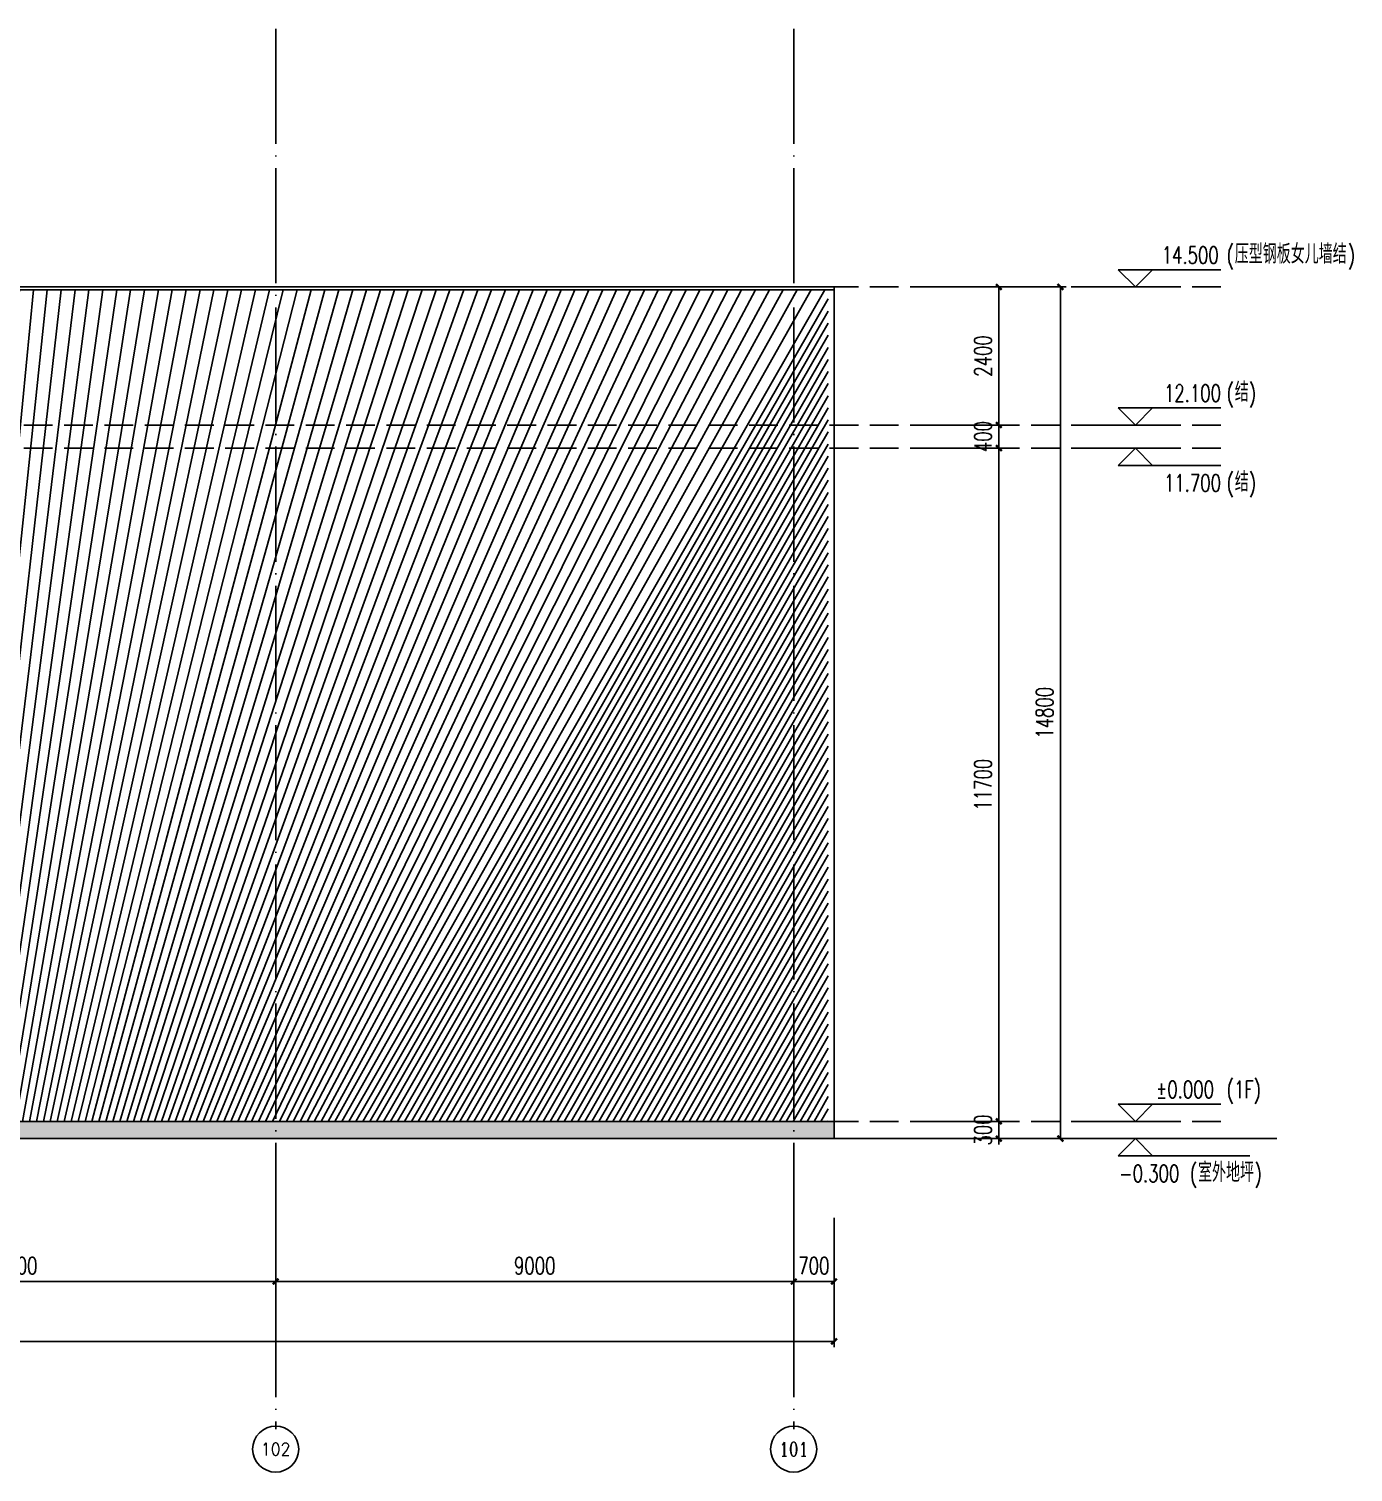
# Model space of a CAD drawing. Extents: x -4210259 to 293730, y -7499 to 868879.
# Drawn here: x -1906794 to -1883786, y 511142 to 536223 of the extents above; entities that cross this region are included whole.
import ezdxf
from ezdxf.enums import TextEntityAlignment as Align

# ---------------------------------------------------------------- set-up
doc = ezdxf.new("R2010")
doc.units = 0
doc.header["$LTSCALE"] = 1000
doc.header["$MEASUREMENT"] = 0
doc.linetypes.add('__DASH', pattern=[0.35, 0.25, -0.1])
doc.linetypes.add('DOTE', pattern=[2.4200000000000004, 2, -0.2, 0.02, -0.2])
doc.layers.get('Defpoints').update_dxf_attribs({"color": 210})
for name, color, linetype in [('A-AXIS-D', 1, 'Continuous'), ('A-AXIS-DOTE', 14, 'DOTE'), ('A-HATCH-2', 251, 'Continuous'), ('A-LIN-V', 9, 'Continuous'), ('AS-WALL', 40, 'Continuous'), ('DIM_ELEV', 3, 'Continuous'), ('PUB_TEXT', 7, 'Continuous')]:
    doc.layers.add(name, color=color, linetype=linetype)
doc.styles.add('_TCH_AXIS', font='COMPLEX', dxfattribs={"bigfont": 'GBCBIG'})
doc.styles.add('_TCH_DIM', font='SIMPLEX', dxfattribs={"bigfont": 'GBCBIG'})
doc.styles.add('_TCH_DIM_T3', font='SIMPLEX', dxfattribs={"width": 0.7058823529411765, "bigfont": 'GBCBIG'})
doc.dimstyles.new('_TCH_ARCH&&100', dxfattribs={"dimtxt": 297.5, "dimasz": 100, "dimexe": 100, "dimexo": 100, "dimgap": 126.25, "dimtad": 1, "dimdec": 0, "dimzin": 0, "dimdsep": 46, "dimtxsty": '_TCH_DIM_T3', "dimblk": 'ARCHTICK', "dimcen": 0.09, "dimclrt": 7, "dimazin": 2, "dimtfac": 1, "dimtdec": 0, "dimtix": 1, "dimtmove": 2, "dimatfit": 3, "dimfxl": 0, "dimtolj": 1, "dimtzin": 0, "dimarcsym": 0})

# ---------------------------------------------------------------- blocks, each defined once
blk = doc.blocks.new('_ArchTick')
at = {"color": 0, "linetype": 'ByBlock', "const_width": 0.4}
blk.add_lwpolyline([(-0.5, -0.5), (0.5, 0.5)], dxfattribs=at)
blk = doc.blocks.new('*D65')
at = {"layer": 'A-AXIS-D', "color": 0, "lineweight": -2}
for p, q in [((-1890104.92938237, 531737.4520265154), (-1888771.596049038, 531737.4520265154)), ((-1888871.596049037, 516937.4520265153), (-1888871.596049038, 531737.4520265154)), ((-1890104.92938237, 516937.4520265153), (-1888771.596049037, 516937.4520265153))]:
    blk.add_line(p, q, dxfattribs=at)
at = {"layer": 'Defpoints', "color": 0}
for p in [(-1890204.92938237, 531737.4520265154), (-1888871.596049038, 531737.4520265154), (-1890204.92938237, 516937.4520265153)]:
    blk.add_point(p, dxfattribs=at)
at = {"layer": 'A-AXIS-D', "color": 0, "lineweight": -2, "xscale": 100, "yscale": 100, "zscale": 100}
for p, rotation in [((-1888871.596049038, 531737.4520265154), 90), ((-1888871.596049037, 516937.4520265153), 270)]:
    blk.add_blockref('_ArchTick', p, dxfattribs=dict(at, rotation=rotation))
at = {"layer": 'A-AXIS-D', "color": 7, "insert": (-1889146.596049037, 524337.4520265157), "char_height": 297.5, "attachment_point": 5, "rotation": 90, "style": '_TCH_DIM_T3'}
blk.add_mtext('\\A1;14800', dxfattribs=at)
blk = doc.blocks.new('*D502')
at = {"layer": 'A-AXIS-D', "color": 0, "lineweight": -2}
for p, q in [((-1891174.92938237, 517237.4520265156), (-1889841.596049036, 517237.4520265156)), ((-1889941.596049036, 517237.4520265156), (-1889941.596049036, 517337.4520265156)), ((-1889941.596049036, 516937.4520265153), (-1889941.596049036, 517237.4520265156)), ((-1891174.92938237, 516937.4520265153), (-1889841.596049036, 516937.4520265153)), ((-1889941.596049036, 516937.4520265153), (-1889941.596049036, 516837.4520265153))]:
    blk.add_line(p, q, dxfattribs=at)
at = {"layer": 'Defpoints', "color": 0}
for p in [(-1891274.92938237, 517237.4520265156), (-1889941.596049036, 517237.4520265156), (-1891274.92938237, 516937.4520265153)]:
    blk.add_point(p, dxfattribs=at)
at = {"layer": 'A-AXIS-D', "color": 0, "lineweight": -2, "xscale": 100, "yscale": 100, "zscale": 100}
for p, rotation in [((-1889941.596049036, 517237.4520265156), 270), ((-1889941.596049036, 516937.4520265153), 90)]:
    blk.add_blockref('_ArchTick', p, dxfattribs=dict(at, rotation=rotation))
at = {"layer": 'A-AXIS-D', "color": 7, "insert": (-1890216.596049036, 517087.4520265158), "char_height": 297.5, "attachment_point": 5, "rotation": 90, "style": '_TCH_DIM_T3'}
blk.add_mtext('\\A1;300', dxfattribs=at)
blk = doc.blocks.new('*D503')
at = {"layer": 'A-AXIS-D', "color": 0, "lineweight": -2}
for p, q in [((-1891174.92938237, 528937.4520265156), (-1889841.596049037, 528937.4520265156)), ((-1889941.596049036, 517237.4520265156), (-1889941.596049037, 528937.4520265156)), ((-1891174.92938237, 517237.4520265156), (-1889841.596049036, 517237.4520265156))]:
    blk.add_line(p, q, dxfattribs=at)
at = {"layer": 'Defpoints', "color": 0}
for p in [(-1891274.92938237, 528937.4520265156), (-1889941.596049037, 528937.4520265156), (-1891274.92938237, 517237.4520265156)]:
    blk.add_point(p, dxfattribs=at)
at = {"layer": 'A-AXIS-D', "color": 0, "lineweight": -2, "xscale": 100, "yscale": 100, "zscale": 100}
for p, rotation in [((-1889941.596049037, 528937.4520265156), 90), ((-1889941.596049036, 517237.4520265156), 270)]:
    blk.add_blockref('_ArchTick', p, dxfattribs=dict(at, rotation=rotation))
at = {"layer": 'A-AXIS-D', "color": 7, "insert": (-1890216.596049036, 523087.4520265161), "char_height": 297.5, "attachment_point": 5, "rotation": 90, "style": '_TCH_DIM_T3'}
blk.add_mtext('\\A1;11700', dxfattribs=at)
blk = doc.blocks.new('*D504')
at = {"layer": 'A-AXIS-D', "color": 0, "lineweight": -2}
for p, q in [((-1891174.92938237, 529337.4520265156), (-1889841.596049036, 529337.4520265156)), ((-1889941.596049036, 529337.4520265156), (-1889941.596049036, 529437.4520265156)), ((-1889941.596049036, 528937.4520265156), (-1889941.596049036, 529337.4520265156)), ((-1891174.92938237, 528937.4520265156), (-1889841.596049036, 528937.4520265156)), ((-1889941.596049036, 528937.4520265156), (-1889941.596049036, 528837.4520265156))]:
    blk.add_line(p, q, dxfattribs=at)
at = {"layer": 'Defpoints', "color": 0}
for p in [(-1891274.92938237, 529337.4520265156), (-1889941.596049036, 529337.4520265156), (-1891274.92938237, 528937.4520265156)]:
    blk.add_point(p, dxfattribs=at)
at = {"layer": 'A-AXIS-D', "color": 0, "lineweight": -2, "xscale": 100, "yscale": 100, "zscale": 100}
for p, rotation in [((-1889941.596049036, 529337.4520265156), 270), ((-1889941.596049036, 528937.4520265156), 90)]:
    blk.add_blockref('_ArchTick', p, dxfattribs=dict(at, rotation=rotation))
at = {"layer": 'A-AXIS-D', "color": 7, "insert": (-1890216.596049036, 529137.4520265161), "char_height": 297.5, "attachment_point": 5, "rotation": 90, "style": '_TCH_DIM_T3'}
blk.add_mtext('\\A1;400', dxfattribs=at)
blk = doc.blocks.new('*D505')
at = {"layer": 'A-AXIS-D', "color": 0, "lineweight": -2}
for p, q in [((-1891174.92938237, 531737.4520265156), (-1889841.596049036, 531737.4520265156)), ((-1889941.596049036, 529337.4520265156), (-1889941.596049036, 531737.4520265156)), ((-1891174.92938237, 529337.4520265156), (-1889841.596049036, 529337.4520265156))]:
    blk.add_line(p, q, dxfattribs=at)
at = {"layer": 'Defpoints', "color": 0}
for p in [(-1891274.92938237, 531737.4520265156), (-1889941.596049036, 531737.4520265156), (-1891274.92938237, 529337.4520265156)]:
    blk.add_point(p, dxfattribs=at)
at = {"layer": 'A-AXIS-D', "color": 0, "lineweight": -2, "xscale": 100, "yscale": 100, "zscale": 100}
for p, rotation in [((-1889941.596049036, 531737.4520265156), 90), ((-1889941.596049036, 529337.4520265156), 270)]:
    blk.add_blockref('_ArchTick', p, dxfattribs=dict(at, rotation=rotation))
at = {"layer": 'A-AXIS-D', "color": 7, "insert": (-1890216.596049036, 530537.4520265161), "char_height": 297.5, "attachment_point": 5, "rotation": 90, "style": '_TCH_DIM_T3'}
blk.add_mtext('\\A1;2400', dxfattribs=at)
blk = doc.blocks.new('*D807')
at = {"layer": 'A-AXIS-D', "color": 0, "lineweight": -2}
for p, q in [((-1893504.999996185, 515560), (-1893504.999996185, 514353.3764944365)), ((-1892805.00000002, 515560), (-1892805.00000002, 514353.3764944365)), ((-1893504.999996185, 514453.3764944365), (-1892805.00000002, 514453.3764944365))]:
    blk.add_line(p, q, dxfattribs=at)
at = {"layer": 'Defpoints', "color": 0}
for p in [(-1893504.999996185, 515660), (-1892805.00000002, 515660), (-1892805.00000002, 514453.3764944365)]:
    blk.add_point(p, dxfattribs=at)
at = {"layer": 'A-AXIS-D', "color": 0, "lineweight": -2, "xscale": 100, "yscale": 100, "zscale": 100, "rotation": 180}
blk.add_blockref('_ArchTick', (-1893504.999996185, 514453.3764944365), dxfattribs=at)
at = {"layer": 'A-AXIS-D', "color": 0, "lineweight": -2, "xscale": 100, "yscale": 100, "zscale": 100}
blk.add_blockref('_ArchTick', (-1892805.00000002, 514453.3764944365), dxfattribs=at)
at = {"layer": 'A-AXIS-D', "color": 7, "insert": (-1893154.999998102, 514728.3764944365), "char_height": 297.5, "attachment_point": 5, "style": '_TCH_DIM_T3'}
blk.add_mtext('\\A1;700', dxfattribs=at)
blk = doc.blocks.new('*D808')
at = {"layer": 'A-AXIS-D', "color": 0, "lineweight": -2}
for p, q in [((-1902504.999996185, 515560), (-1902504.999996185, 514353.3764944365)), ((-1893504.999996185, 515560), (-1893504.999996185, 514353.3764944365)), ((-1902504.999996185, 514453.3764944365), (-1893504.999996185, 514453.3764944365))]:
    blk.add_line(p, q, dxfattribs=at)
at = {"layer": 'Defpoints', "color": 0}
for p in [(-1902504.999996185, 515660), (-1893504.999996185, 515660), (-1893504.999996185, 514453.3764944365)]:
    blk.add_point(p, dxfattribs=at)
at = {"layer": 'A-AXIS-D', "color": 0, "lineweight": -2, "xscale": 100, "yscale": 100, "zscale": 100, "rotation": 180}
blk.add_blockref('_ArchTick', (-1902504.999996185, 514453.3764944365), dxfattribs=at)
at = {"layer": 'A-AXIS-D', "color": 0, "lineweight": -2, "xscale": 100, "yscale": 100, "zscale": 100}
blk.add_blockref('_ArchTick', (-1893504.999996185, 514453.3764944365), dxfattribs=at)
at = {"layer": 'A-AXIS-D', "color": 7, "insert": (-1898004.999996185, 514728.3764944365), "char_height": 297.5, "attachment_point": 5, "style": '_TCH_DIM_T3'}
blk.add_mtext('\\A1;9000', dxfattribs=at)
blk = doc.blocks.new('*D809')
at = {"layer": 'A-AXIS-D', "color": 0, "lineweight": -2}
for p, q in [((-1911504.999996185, 515560), (-1911504.999996185, 514353.3764944365)), ((-1902504.999996185, 515560), (-1902504.999996185, 514353.3764944365)), ((-1911504.999996185, 514453.3764944365), (-1902504.999996185, 514453.3764944365))]:
    blk.add_line(p, q, dxfattribs=at)
at = {"layer": 'Defpoints', "color": 0}
for p in [(-1911504.999996185, 515660), (-1902504.999996185, 515660), (-1902504.999996185, 514453.3764944365)]:
    blk.add_point(p, dxfattribs=at)
at = {"layer": 'A-AXIS-D', "color": 0, "lineweight": -2, "xscale": 100, "yscale": 100, "zscale": 100, "rotation": 180}
blk.add_blockref('_ArchTick', (-1911504.999996185, 514453.3764944365), dxfattribs=at)
at = {"layer": 'A-AXIS-D', "color": 0, "lineweight": -2, "xscale": 100, "yscale": 100, "zscale": 100}
blk.add_blockref('_ArchTick', (-1902504.999996185, 514453.3764944365), dxfattribs=at)
at = {"layer": 'A-AXIS-D', "color": 7, "insert": (-1907004.999996185, 514728.3764944365), "char_height": 297.5, "attachment_point": 5, "style": '_TCH_DIM_T3'}
blk.add_mtext('\\A1;9000', dxfattribs=at)
blk = doc.blocks.new('*D819')
at = {"layer": 'A-AXIS-D', "color": 0, "lineweight": -2}
for p, q in [((-1984204.999995864, 515146.0532883788), (-1984204.999995864, 513313.3764944365)), ((-1892805.00000002, 515146.0532883788), (-1892805.00000002, 513313.3764944365)), ((-1984204.999995864, 513413.3764944365), (-1892805.00000002, 513413.3764944365))]:
    blk.add_line(p, q, dxfattribs=at)
at = {"layer": 'Defpoints', "color": 0}
for p in [(-1984204.999995864, 515246.0532883788), (-1892805.00000002, 515246.0532883788), (-1892805.00000002, 513413.3764944365)]:
    blk.add_point(p, dxfattribs=at)
at = {"layer": 'A-AXIS-D', "color": 0, "lineweight": -2, "xscale": 100, "yscale": 100, "zscale": 100, "rotation": 180}
blk.add_blockref('_ArchTick', (-1984204.999995864, 513413.3764944365), dxfattribs=at)
at = {"layer": 'A-AXIS-D', "color": 0, "lineweight": -2, "xscale": 100, "yscale": 100, "zscale": 100}
blk.add_blockref('_ArchTick', (-1892805.00000002, 513413.3764944365), dxfattribs=at)
at = {"layer": 'A-AXIS-D', "color": 7, "insert": (-1938504.999997942, 513688.3764944365), "char_height": 297.5, "attachment_point": 5, "style": '_TCH_DIM_T3'}
blk.add_mtext('\\A1;91400', dxfattribs=at)

msp = doc.modelspace()

# ---------------------------------------------------------------- hatches: boundary and pattern name
at = {"layer": 'A-HATCH-2'}
h = msp.add_hatch(dxfattribs=at)
h.set_pattern_fill('ANSI31', color=256, scale=150, angle=45)
h.set_pattern_definition([(90, (-40600450491, -3384804562.000004), (-238.125, -1.848892746611746e-30), [])])
h.paths.add_polyline_path([(-1909504.999996184, 517237.4520265152), (-1892904.999995966, 517237.4520265152), (-1892904.999995966, 531687.4520265154), (-1909504.999996185, 531687.4520265154)])
h = msp.add_hatch(dxfattribs=at)
h.set_pattern_fill('ANSI38', color=256, scale=150)
h.set_pattern_definition([(45, (0, 0), (-168.3798022700466, 168.3798022700466), []), (135, (0, 0), (-505.1394068101398, 168.3798022700467), [595.3125, -357.1875])])
h.paths.add_polyline_path([(-1972194.949412339, 517237.4520265145), (-1892804.999995966, 517237.4520265145), (-1892804.999995966, 516937.4520265246), (-1972194.949412339, 516937.4520265246)])
h.paths.add_polyline_path([(-1974097.318072203, 517237.4520265145), (-1984205.000000001, 517237.4520265145), (-1984205.000000001, 516937.4520265246), (-1974097.318072203, 516937.4520265246)])

# ---------------------------------------------------------------- linework, layer by layer
at = {"layer": 'A-AXIS-D'}
for centre in [(-1902506.132683148, 511541.7340812567), (-1893506.132683148, 511541.7340812567)]:
    msp.add_circle(centre, 400, dxfattribs=at)
at = {"layer": 'A-AXIS-DOTE'}
for p, q in [((-1902504.999996185, 536222.7704415129), (-1902504.999996185, 511887.4520265246)), ((-1893504.999996185, 536222.770441513), (-1893504.999996185, 511887.4520265246))]:
    msp.add_line(p, q, dxfattribs=at)
at = {"layer": 'A-AXIS-DOTE', "linetype": '__DASH', "ltscale": 2}
for p, q in [((-1886081.929382368, 531737.4520265154), (-1990280, 531737.4520265152)), ((-1886081.929382368, 529337.4520265154), (-1990280, 529337.4520265154)), ((-1886081.929382368, 528937.4520265154), (-1990280, 528937.4520265154)), ((-1886081.929382368, 517237.4520265153), (-1990280, 517237.4520265143))]:
    msp.add_line(p, q, dxfattribs=at)
at = {"layer": 'A-LIN-V'}
for p, q in [((-1892804.999995966, 531737.4520265154), (-1984205.000000001, 531737.4520265154)), ((-1892804.999995966, 531737.4520265154), (-1892804.999995966, 516937.4520265246)), ((-1892804.999995966, 531687.4520265154), (-1909504.999996184, 531687.4520265154)), ((-1984205.000000001, 517237.4520265143), (-1892804.999995966, 517237.4520265153))]:
    msp.add_line(p, q, dxfattribs=at)
at = {"layer": 'AS-WALL'}
msp.add_line((-1991340, 516937.4520265246), (-1885110, 516937.4520265246), dxfattribs=at)
at = {"layer": 'DIM_ELEV'}
for p, q in [((-1887569.929382368, 531737.4520265154), (-1887869.929382368, 532037.4520265154)), ((-1887869.929382368, 532037.4520265154), (-1886081.929382368, 532037.4520265154)), ((-1887569.929382368, 531737.4520265154), (-1887269.929382368, 532037.4520265154)), ((-1888269.929382368, 531737.4520265154), (-1887269.929382368, 531737.4520265154)), ((-1887569.929382368, 529337.4520265154), (-1887869.929382368, 529637.4520265154)), ((-1887869.929382368, 529637.4520265154), (-1886081.929382368, 529637.4520265154)), ((-1887569.929382368, 529337.4520265154), (-1887269.929382368, 529637.4520265154)), ((-1888269.929382368, 529337.4520265154), (-1887269.929382368, 529337.4520265154)), ((-1888269.929382368, 528937.4520265154), (-1887269.929382368, 528937.4520265154)), ((-1887569.929382368, 528937.4520265154), (-1887869.929382368, 528637.4520265154)), ((-1887569.929382368, 528937.4520265154), (-1887269.929382368, 528637.4520265154)), ((-1887869.929382368, 528637.4520265154), (-1886081.929382368, 528637.4520265154)), ((-1887569.929382368, 517237.452026515), (-1887869.929382368, 517537.452026515)), ((-1887869.929382368, 517537.452026515), (-1886081.929382368, 517537.452026515)), ((-1887569.929382368, 517237.452026515), (-1887269.929382368, 517537.452026515)), ((-1888269.929382368, 517237.452026515), (-1887269.929382368, 517237.452026515)), ((-1888269.929382368, 516937.452026515), (-1887269.929382368, 516937.452026515)), ((-1887569.929382368, 516937.452026515), (-1887869.929382368, 516637.452026515)), ((-1887569.929382368, 516937.452026515), (-1887269.929382368, 516637.452026515)), ((-1887869.929382368, 516637.452026515), (-1885580, 516637.452026515))]:
    msp.add_line(p, q, dxfattribs=at)

# ---------------------------------------------------------------- texts
at = {"layer": 'PUB_TEXT', "style": '_TCH_DIM', "width": 0.7058823529411765}
for s, p in [('(', (-1885981.929382368, 532142.4520265154)), (')', (-1883875.97193556, 532142.4520265154)), ('14.500', (-1887111.929382368, 532142.4520265154)), ('12.100', (-1887071.929382368, 529742.4520265154)), ('(', (-1885981.929382368, 529742.4520265154)), (')', (-1885596.184701517, 529742.4520265154)), ('11.700', (-1887071.929382368, 528182.4520265154)), ('(', (-1885981.929382368, 528182.4520265154)), (')', (-1885596.184701517, 528182.4520265154)), ('%%P0.000', (-1887211.929382368, 517642.452026515)), ('(1F)', (-1885981.929382368, 517642.452026515)), ('-0.300', (-1887850, 516182.452026515)), ('(', (-1886620, 516182.452026515)), (')', (-1885497.021276596, 516182.452026515))]:
    msp.add_text(s, height=297.5, dxfattribs=at).set_placement(p)
at = {"layer": 'PUB_TEXT', "style": '_TCH_DIM'}
for s, p in [('压型钢板女儿墙结', (-1885841.929382368, 532142.4520265154)), ('结', (-1885841.929382368, 529742.4520265154)), ('结', (-1885841.929382368, 528182.4520265154)), ('室外地坪', (-1886480, 516182.452026515))]:
    msp.add_text(s, height=337.5886524822695, dxfattribs=at).set_placement(p)
at = {"layer": 'PUB_TEXT', "style": '_TCH_AXIS'}
for s, height, p, p2 in [('101', 241.2085682803654, (-1893758.827373727, 511421.1297971165), (-1893253.437992568, 511421.1297971165)), ('102', 220.5948072043339, (-1902763.493291553, 511431.4366776545), (-1902248.772074743, 511431.4366776545))]:
    msp.add_text(s, height=height, dxfattribs=at).set_placement(p, p2, align=Align.FIT)

# ---------------------------------------------------------------- dimensions: what is measured, and where the dimension line sits
at = {"layer": 'A-AXIS-D'}
for p1, p2, distance, picture, middle in [((-1891274.929382369, 529337.4520265154), (-1891274.929382369, 531737.4520265154), -1333.333333333023, '*D505', (-1890216.596049036, 530537.4520265161)), ((-1890204.929382369, 516937.452026515), (-1890204.929382369, 531737.4520265152), -1333.3333333309272, '*D65', (-1889146.596049037, 524337.4520265157)), ((-1891274.929382369, 528937.4520265154), (-1891274.929382369, 529337.4520265154), -1333.333333333023, '*D504', (-1890216.596049036, 529137.4520265161)), ((-1891274.929382369, 517237.4520265154), (-1891274.929382369, 528937.4520265154), -1333.3333333318587, '*D503', (-1890216.596049036, 523087.4520265161)), ((-1891274.929382369, 516937.452026515), (-1891274.929382369, 517237.4520265154), -1333.333333333023, '*D502', (-1890216.596049036, 517087.4520265158))]:
    dim = msp.add_aligned_dim(p1=p1, p2=p2, distance=distance, dimstyle='_TCH_ARCH&&100', dxfattribs=at)
    dim.commit()
    dim.dimension.update_dxf_attribs({"geometry": picture, "text_midpoint": middle})
for base, p1, p2, picture, middle in [((-1902504.999996185, 514453.3764944365), (-1911504.999996185, 515660), (-1902504.999996185, 515660), '*D809', (-1907004.999996185, 514728.3764944365)), ((-1893504.999996185, 514453.3764944365), (-1902504.999996185, 515660), (-1893504.999996185, 515660), '*D808', (-1898004.999996185, 514728.3764944365)), ((-1892805.00000002, 514453.3764944365), (-1893504.999996185, 515660), (-1892805.00000002, 515660), '*D807', (-1893154.999998102, 514728.3764944365)), ((-1892805.00000002, 513413.3764944365), (-1984204.999995864, 515246.0532883788), (-1892805.00000002, 515246.0532883788), '*D819', (-1938504.999997942, 513688.3764944365))]:
    dim = msp.add_linear_dim(base=base, p1=p1, p2=p2, angle=0, dimstyle='_TCH_ARCH&&100', override={"dimgap": 0}, dxfattribs=at)
    dim.commit()
    dim.dimension.update_dxf_attribs({"geometry": picture, "text_midpoint": middle, "dimtype": 129})

doc.saveas('drawing.dxf')
